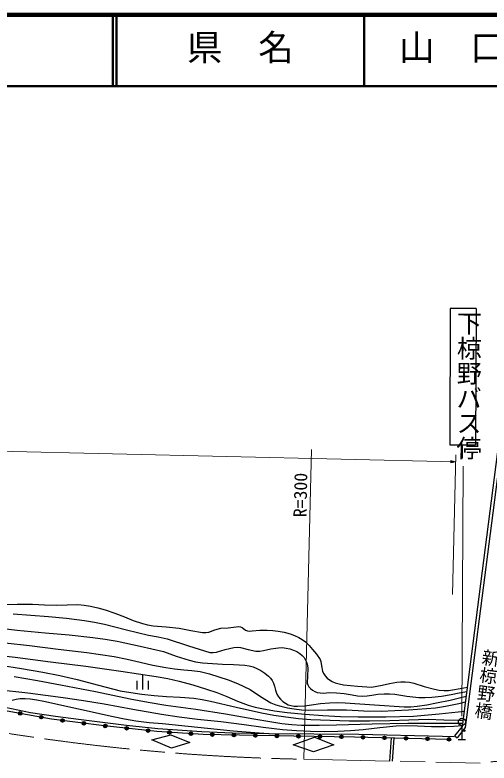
# Model space of a CAD drawing. Units: millimetres, scale not verified. Extents: x 40000 to 680000, y 20000 to 380000.
# Drawn here: x 284001 to 350522, y 274999 to 380000 of the extents above; entities that cross this region are included whole.
import ezdxf
from ezdxf.enums import TextEntityAlignment as Align

# ---------------------------------------------------------------- set-up
doc = ezdxf.new("R2010")
doc.units = ezdxf.units.MM
doc.header["$LTSCALE"] = 1000
doc.linetypes.add('CHAIN', pattern=[18.5, 12, -1.5, 3.5, -1.5])
for name, color, linetype, lineweight in [('M-BGD', 7, 'Continuous', 25), ('M-BMK', 2, 'CHAIN', 13), ('M-STR-HTXT', 7, 'Continuous', 13), ('M-STR-STRC', 7, 'Continuous', 25), ('M-TTL', 2, 'Continuous', 140), ('M-TTL-LINE', 7, 'Continuous', 50), ('M-TTL-TXT', 7, 'Continuous', 13)]:
    doc.layers.add(name, color=color, linetype=linetype, lineweight=lineweight)
doc.layers.add('M-BGD-HTXT', color=7, linetype='Continuous')
doc.styles.add('@ＭＳ ゴシック', font='')
doc.styles.add('ＭＳ ゴシック', font='')
doc.styles.get('@ＭＳ ゴシック').set_extended_font_data('@MS Gothic')
doc.styles.get('ＭＳ ゴシック').set_extended_font_data('MS Gothic')

# ---------------------------------------------------------------- blocks, each defined once
blk = doc.blocks.new('BUHIN3')
at = {"color": 7, "linetype": 'Continuous', "lineweight": 25}
for radius in [99.5, 3]:
    blk.add_circle((0, 0), radius, dxfattribs=at)

msp = doc.modelspace()

# ---------------------------------------------------------------- linework, layer by layer
at = {"layer": 'M-BGD'}
for p, q in [((346803, 280146), (356991, 359754)), ((357385, 359684), (347185, 279984)), ((282172, 297268), (284312, 297305)), ((284312, 297305), (286448, 297281)), ((286448, 297281), (288130, 297183)), ((288130, 297183), (289812, 297146)), ((289812, 297146), (291309, 297223)), ((291309, 297223), (292804, 297239)), ((292804, 297239), (293708, 297154)), ((293708, 297154), (294616, 297007)), ((294616, 297007), (295634, 296791)), ((295634, 296791), (296646, 296513)), ((296646, 296513), (298006, 296043)), ((283726, 295936), (288707, 295558)), ((288707, 295558), (291231, 295313)), ((291231, 295313), (293762, 295006)), ((298006, 296043), (299354, 295513)), ((299354, 295513), (300604, 295025)), ((280393, 294106), (284317, 293667)), ((293762, 295006), (295171, 294779)), ((295171, 294779), (296579, 294492)), ((296579, 294492), (299663, 293695)), ((300604, 295025), (301874, 294594)), ((301874, 294594), (302618, 294407)), ((302618, 294407), (303372, 294280)), ((303372, 294280), (305201, 294124)), ((305201, 294124), (307033, 293907)), ((313933, 293998), (315034, 294121)), ((315034, 294121), (315349, 294146)), ((315349, 294146), (315654, 294109)), ((315654, 294109), (315898, 294000)), ((284317, 293667), (288260, 293287)), ((288260, 293287), (291599, 292995)), ((291599, 292995), (294939, 292643)), ((299663, 293695), (302760, 292958)), ((302760, 292958), (304078, 292736)), ((307033, 293907), (308668, 293580)), ((308668, 293580), (310324, 293312)), ((310324, 293312), (310768, 293310)), ((310768, 293310), (311213, 293369)), ((311213, 293369), (312043, 293684)), ((312043, 293684), (312888, 293941)), ((312888, 293941), (313933, 293998)), ((315898, 294000), (316130, 293826)), ((316130, 293826), (316356, 293657)), ((316356, 293657), (316610, 293543)), ((316610, 293543), (316932, 293510)), ((316932, 293510), (317271, 293538)), ((317271, 293538), (318347, 293628)), ((318347, 293628), (319404, 293658)), ((319404, 293658), (320168, 293624)), ((320168, 293624), (320932, 293529)), ((320932, 293529), (321773, 293363)), ((321773, 293363), (322605, 293137)), ((322605, 293137), (323233, 292909)), ((294939, 292643), (296639, 292405)), ((296639, 292405), (298330, 292108)), ((298330, 292108), (301583, 291412)), ((304078, 292736), (305379, 292455)), ((305379, 292455), (308356, 291450)), ((323233, 292909), (323842, 292623)), ((323842, 292623), (324313, 292342)), ((324313, 292342), (324755, 292007)), ((324755, 292007), (325265, 291500)), ((282618, 291884), (286064, 291510)), ((286064, 291510), (290057, 290972)), ((290057, 290972), (294070, 290493)), ((301583, 291412), (304822, 290656)), ((308356, 291450), (311355, 290502)), ((312261, 290572), (313478, 290928)), ((313478, 290928), (314729, 291230)), ((314729, 291230), (315176, 291262)), ((315176, 291262), (315628, 291233)), ((315628, 291233), (316714, 290946)), ((316714, 290946), (317820, 290717)), ((318872, 290773), (319909, 291010)), ((319909, 291010), (320974, 291190)), ((320974, 291190), (321517, 291194)), ((321517, 291194), (322060, 291137)), ((322060, 291137), (322576, 291023)), ((322576, 291023), (323091, 290847)), ((325265, 291500), (325738, 290943)), ((325738, 290943), (326302, 290259)), ((280131, 290318), (284032, 289846)), ((284032, 289846), (288981, 289218)), ((294070, 290493), (296005, 290254)), ((296005, 290254), (297928, 289956)), ((297928, 289956), (299758, 289582)), ((304822, 290656), (306614, 290012)), ((306614, 290012), (308425, 289426)), ((311355, 290502), (311811, 290507)), ((311811, 290507), (312261, 290572)), ((317820, 290717), (318342, 290715)), ((318342, 290715), (318872, 290773)), ((323091, 290847), (323540, 290635)), ((323540, 290635), (323968, 290367)), ((323968, 290367), (324288, 290100)), ((324288, 290100), (324561, 289795)), ((326302, 290259), (326808, 289549)), ((281984, 288754), (284937, 288291)), ((288981, 289218), (293939, 288588)), ((299758, 289582), (301587, 289145)), ((301587, 289145), (303361, 288739)), ((308425, 289426), (309354, 289225)), ((309354, 289225), (310305, 289082)), ((310305, 289082), (311708, 288958)), ((311708, 288958), (313119, 288894)), ((313119, 288894), (314689, 288853)), ((314689, 288853), (316271, 288750)), ((324561, 289795), (324779, 289453)), ((324779, 289453), (324949, 289070)), ((324949, 289070), (325056, 288672)), ((326808, 289549), (326926, 289241)), ((326926, 289241), (326990, 288904)), ((326990, 288904), (327047, 288386)), ((284937, 288291), (287889, 287767)), ((287889, 287767), (290309, 287280)), ((293939, 288588), (298870, 287886)), ((298870, 287886), (303810, 287159)), ((303361, 288739), (305155, 288390)), ((305155, 288390), (306410, 288203)), ((306410, 288203), (307674, 288076)), ((307674, 288076), (308835, 287991)), ((308835, 287991), (309984, 287846)), ((309984, 287846), (311309, 287503)), ((316271, 288750), (316852, 288650)), ((316852, 288650), (317427, 288489)), ((317427, 288489), (317960, 288269)), ((317960, 288269), (318481, 287988)), ((318481, 287988), (319051, 287604)), ((325107, 288246), (325031, 287219)), ((325056, 288672), (325107, 288246)), ((327047, 288386), (327165, 287867)), ((327165, 287867), (327322, 287528)), ((283878, 287140), (287140, 286599)), ((290309, 287280), (292716, 286734)), ((292716, 286734), (295735, 285916)), ((301914, 287310), (301914, 285310)), ((303810, 287159), (305438, 286846)), ((305438, 286846), (307053, 286473)), ((311309, 287503), (312627, 287099)), ((312627, 287099), (313931, 286658)), ((313931, 286658), (315217, 286159)), ((319051, 287604), (319587, 287170)), ((319587, 287170), (319860, 286906)), ((319860, 286906), (320088, 286602)), ((325031, 287219), (325017, 286231)), ((327322, 287528), (327533, 287217)), ((327533, 287217), (327810, 286918)), ((327810, 286918), (328132, 286660)), ((328132, 286660), (328522, 286434)), ((287140, 286599), (290393, 285998)), ((290393, 285998), (295284, 285018)), ((295735, 285916), (298776, 285155)), ((301114, 286515), (301114, 285315)), ((302714, 286515), (302714, 285315)), ((307053, 286473), (308963, 285958)), ((308963, 285958), (310859, 285384)), ((315217, 286159), (316125, 285761)), ((316125, 285761), (317016, 285305)), ((320088, 286602), (320269, 286214)), ((320269, 286214), (320398, 285795)), ((320398, 285795), (320550, 285216)), ((325017, 286231), (325102, 285964)), ((325102, 285964), (325249, 285706)), ((325249, 285706), (325482, 285438)), ((328522, 286434), (328941, 286261)), ((328941, 286261), (329516, 286098)), ((329516, 286098), (330111, 285993)), ((330111, 285993), (332065, 285799)), ((332065, 285799), (334033, 285664)), ((334033, 285664), (334777, 285767)), ((334777, 285767), (335529, 285933)), ((335529, 285933), (336541, 286178)), ((336541, 286178), (337575, 286366)), ((337575, 286366), (338163, 286415)), ((338163, 286415), (338757, 286405)), ((338757, 286405), (339356, 286328)), ((339356, 286328), (339950, 286190)), ((339950, 286190), (341411, 285744)), ((341411, 285744), (342875, 285360)), ((346462, 285467), (347510, 285670)), ((280859, 285421), (285809, 284832)), ((285809, 284832), (290767, 284217)), ((295284, 285018), (300181, 284017)), ((298776, 285155), (300281, 284879)), ((300281, 284879), (301797, 284663)), ((301797, 284663), (303522, 284482)), ((310859, 285384), (312307, 284891)), ((312307, 284891), (313746, 284338)), ((317016, 285305), (318451, 284357)), ((320550, 285216), (320761, 284657)), ((320761, 284657), (320975, 284293)), ((325482, 285438), (325755, 285214)), ((325755, 285214), (326070, 285035)), ((326070, 285035), (326418, 284909)), ((326418, 284909), (326831, 284838)), ((326831, 284838), (327249, 284828)), ((327249, 284828), (328180, 284881)), ((328180, 284881), (329114, 284873)), ((329114, 284873), (330202, 284747)), ((330202, 284747), (331299, 284558)), ((331299, 284558), (332044, 284437)), ((334064, 284506), (334936, 284646)), ((334936, 284646), (335811, 284725)), ((335811, 284725), (336560, 284732)), ((336560, 284732), (337319, 284678)), ((337319, 284678), (338995, 284406)), ((342875, 285360), (343548, 285241)), ((343548, 285241), (344228, 285182)), ((343851, 284408), (345200, 284629)), ((344228, 285182), (344817, 285189)), ((344817, 285189), (345412, 285258)), ((345200, 284629), (346310, 284834)), ((345412, 285258), (346462, 285467)), ((346310, 284834), (347430, 285046)), ((283612, 283839), (284171, 283971)), ((284171, 283971), (284736, 284043)), ((284736, 284043), (285426, 284068)), ((285426, 284068), (286111, 284033)), ((286111, 284033), (287081, 283891)), ((287081, 283891), (288039, 283690)), ((288039, 283690), (292901, 282614)), ((290767, 284217), (293634, 283783)), ((293634, 283783), (296501, 283287)), ((300181, 284017), (302674, 283543)), ((302674, 283543), (305177, 283128)), ((303522, 284482), (305262, 284360)), ((305262, 284360), (307193, 284254)), ((307193, 284254), (309113, 284088)), ((309113, 284088), (310287, 283917)), ((310287, 283917), (311450, 283686)), ((311450, 283686), (315017, 282832)), ((313746, 284338), (315235, 283694)), ((315235, 283694), (316743, 283109)), ((318451, 284357), (319922, 283459)), ((320975, 284293), (321245, 283955)), ((321245, 283955), (321577, 283644)), ((321577, 283644), (321944, 283382)), ((332044, 284437), (332788, 284377)), ((332788, 284377), (333421, 284411)), ((333421, 284411), (334064, 284506)), ((338995, 284406), (340682, 284193)), ((340682, 284193), (341581, 284189)), ((341581, 284189), (342491, 284246)), ((342491, 284246), (343851, 284408)), ((343159, 283438), (345048, 283829)), ((345048, 283829), (346921, 284278)), ((346528, 283417), (347243, 283589)), ((346921, 284278), (347133, 284334)), ((347133, 284334), (347346, 284389)), ((282620, 282830), (286186, 282113)), ((292901, 282614), (297772, 281534)), ((296501, 283287), (300518, 282540)), ((300518, 282540), (304549, 281851)), ((305177, 283128), (309364, 282542)), ((309364, 282542), (313549, 281896)), ((315017, 282832), (318605, 282035)), ((316743, 283109), (317686, 282847)), ((317686, 282847), (318647, 282643)), ((318647, 282643), (320411, 282349)), ((319922, 283459), (320588, 283186)), ((320588, 283186), (321289, 282965)), ((321289, 282965), (322222, 282747)), ((321944, 283382), (322320, 283192)), ((322222, 282747), (323174, 282587)), ((322320, 283192), (322717, 283059)), ((322717, 283059), (323177, 282979)), ((323174, 282587), (324189, 282477)), ((323177, 282979), (323645, 282960)), ((323645, 282960), (324622, 283045)), ((324189, 282477), (325217, 282426)), ((324622, 283045), (325613, 283192)), ((325217, 282426), (327876, 282468)), ((325613, 283192), (326869, 283352)), ((326869, 283352), (328121, 283451)), ((327876, 282468), (330532, 282450)), ((328121, 283451), (329222, 283485)), ((329222, 283485), (330330, 283458)), ((330330, 283458), (334470, 283148)), ((334470, 283148), (338622, 282896)), ((335397, 282265), (339206, 282473)), ((338622, 282896), (339539, 282905)), ((339206, 282473), (343007, 282741)), ((339539, 282905), (340452, 282974)), ((340452, 282974), (341804, 283175)), ((341804, 283175), (343159, 283438)), ((343007, 282741), (344418, 282968)), ((344418, 282968), (345820, 283254)), ((345820, 283254), (346528, 283417)), ((289141, 281172), (282410, 282379)), ((286186, 282113), (289680, 281559)), ((289680, 281559), (292903, 281135)), ((297772, 281534), (299365, 281206)), ((304549, 281851), (307062, 281485)), ((307062, 281485), (309591, 281178)), ((313549, 281896), (317503, 281184)), ((318605, 282035), (320305, 281720)), ((320305, 281720), (322024, 281463)), ((320411, 282349), (322190, 282114)), ((322024, 281463), (323772, 281268)), ((322190, 282114), (324703, 281862)), ((324703, 281862), (327220, 281669)), ((327220, 281669), (329684, 281545)), ((329684, 281545), (332149, 281480)), ((330532, 282450), (332965, 282327)), ((332149, 281480), (336039, 281503)), ((332965, 282327), (335397, 282265)), ((336039, 281503), (339927, 281587)), ((339927, 281587), (343505, 281923)), ((343505, 281923), (347076, 282280)), ((296496, 280221), (289141, 281172)), ((292903, 281135), (299644, 280300)), ((299365, 281206), (300981, 280935)), ((300981, 280935), (302836, 280701)), ((302836, 280701), (304704, 280526)), ((304704, 280526), (309660, 280027)), ((309591, 281178), (312870, 280834)), ((312870, 280834), (316142, 280431)), ((316142, 280431), (318833, 280046)), ((317503, 281184), (321469, 280531)), ((321469, 280531), (322840, 280400)), ((322840, 280400), (324218, 280330)), ((323772, 281268), (325536, 281133)), ((325536, 281133), (328231, 281000)), ((328231, 281000), (330925, 280927)), ((329131, 280343), (334115, 280479)), ((330925, 280927), (333752, 280917)), ((333752, 280917), (336580, 280968)), ((334115, 280479), (339110, 280599)), ((336580, 280968), (339286, 281085)), ((339110, 280599), (342978, 280614)), ((339286, 281085), (342001, 281142)), ((342001, 281142), (344199, 281048)), ((342978, 280614), (346858, 280576)), ((344199, 281048), (346396, 281015)), ((346396, 281015), (346656, 281021)), ((346656, 281021), (346916, 281029)), ((303885, 279416), (296496, 280221)), ((299644, 280300), (304068, 279842)), ((310397, 279013), (303885, 279416)), ((304068, 279842), (310244, 279442)), ((309660, 280027), (314629, 279532)), ((310244, 279442), (314539, 279254)), ((314629, 279532), (317065, 279310)), ((317065, 279310), (319516, 279129)), ((318833, 280046), (321531, 279722)), ((321531, 279722), (323492, 279572)), ((323492, 279572), (325457, 279483)), ((324218, 280330), (326670, 280306)), ((325457, 279483), (327384, 279449)), ((326670, 280306), (329131, 280343)), ((327384, 279449), (329311, 279475)), ((329311, 279475), (331078, 279552)), ((331078, 279552), (332850, 279690)), ((332850, 279690), (335181, 279985)), ((335181, 279985), (337512, 280220)), ((337512, 280220), (338999, 280245)), ((338999, 280245), (340499, 280210)), ((340499, 280210), (342432, 280144)), ((342432, 280144), (344362, 280139)), ((344362, 280139), (345590, 280187)), ((345590, 280187), (346816, 280254)), ((345730, 278805), (346803, 280146)), ((347185, 279984), (346042, 278555)), ((346723, 280270), (346723, 278297)), ((323129, 278757), (310397, 279013)), ((314539, 279254), (319692, 279124)), ((319692, 279124), (332254, 279037)), ((331653, 278648), (323129, 278757)), ((344898, 278318), (331653, 278648)), ((332254, 279037), (343992, 278749)), ((343992, 278749), (345642, 278746)), ((345730, 278805), (346042, 278555)), ((346213, 278297), (347225, 278297))]:
    msp.add_line(p, q, dxfattribs=at)
for centre, radius in [((284727, 281963), 249), ((284727, 281963), 220), ((284727, 281963), 191), ((284727, 281963), 161), ((284727, 281963), 132), ((284727, 281963), 97.5), ((284727, 281963), 67.5), ((284727, 281963), 38.7), ((284727, 281963), 7.5), ((287698, 281431), 249), ((287698, 281431), 220), ((287698, 281431), 191), ((287698, 281431), 161), ((287698, 281431), 132), ((287698, 281431), 97.5), ((287698, 281431), 67.5), ((287698, 281431), 38.7), ((287698, 281431), 7.5), ((290681, 280973), 249), ((290681, 280973), 220), ((290681, 280973), 191), ((290681, 280973), 161), ((290681, 280973), 132), ((290681, 280973), 97.5), ((290681, 280973), 67.5), ((290681, 280973), 38.7), ((290681, 280973), 7.5), ((293674, 280586), 249), ((293674, 280586), 220), ((293674, 280586), 191), ((293674, 280586), 161), ((293674, 280586), 132), ((293674, 280586), 97.5), ((293674, 280586), 67.5), ((293674, 280586), 38.7), ((293674, 280586), 7.5), ((296668, 280202), 249), ((296668, 280202), 220), ((296668, 280202), 191), ((296668, 280202), 161), ((346723, 280772), 502), ((296668, 280202), 132), ((296668, 280202), 97.5), ((296668, 280202), 67.5), ((296668, 280202), 38.7), ((296668, 280202), 7.5), ((299668, 279875), 249), ((299668, 279875), 220), ((299668, 279875), 191), ((299668, 279875), 161), ((299668, 279875), 132), ((299668, 279875), 97.5), ((299668, 279875), 67.5), ((299668, 279875), 38.7), ((299668, 279875), 7.5), ((302669, 279548), 249), ((302669, 279548), 220), ((302669, 279548), 191), ((302669, 279548), 161), ((302669, 279548), 132), ((302669, 279548), 97.5), ((302669, 279548), 67.5), ((302669, 279548), 38.7), ((302669, 279548), 7.5), ((305677, 279305), 249), ((305677, 279305), 220), ((305677, 279305), 191), ((305677, 279305), 161), ((305677, 279305), 132), ((305677, 279305), 97.5), ((305677, 279305), 67.5), ((305677, 279305), 38.7), ((305677, 279305), 7.5), ((308689, 279119), 249), ((308689, 279119), 220), ((308689, 279119), 191), ((308689, 279119), 161), ((308689, 279119), 132), ((308689, 279119), 97.5), ((308689, 279119), 67.5), ((308689, 279119), 38.7), ((308689, 279119), 7.5), ((311704, 278987), 249), ((311704, 278987), 220), ((311704, 278987), 191), ((311704, 278987), 161), ((311704, 278987), 132), ((311704, 278987), 97.5), ((311704, 278987), 67.5), ((311704, 278987), 38.7), ((311704, 278987), 7.5), ((314722, 278926), 249), ((314722, 278926), 220), ((314722, 278926), 191), ((314722, 278926), 161), ((314722, 278926), 132), ((314722, 278926), 97.5), ((314722, 278926), 67.5), ((314722, 278926), 38.7), ((314722, 278926), 7.5), ((317739, 278866), 249), ((317739, 278866), 220), ((317739, 278866), 191), ((317739, 278866), 161), ((317739, 278866), 132), ((317739, 278866), 97.5), ((317739, 278866), 67.5), ((317739, 278866), 38.7), ((317739, 278866), 7.5), ((320757, 278805), 249), ((320757, 278805), 220), ((320757, 278805), 191), ((320757, 278805), 161), ((320757, 278805), 132), ((320757, 278805), 97.5), ((320757, 278805), 67.5), ((320757, 278805), 38.7), ((320757, 278805), 7.5), ((323775, 278749), 249), ((323775, 278749), 220), ((323775, 278749), 191), ((323775, 278749), 161), ((323775, 278749), 132), ((323775, 278749), 97.5), ((323775, 278749), 67.5), ((323775, 278749), 38.7), ((323775, 278749), 7.5), ((326793, 278710), 249), ((326793, 278710), 220), ((326793, 278710), 191), ((326793, 278710), 161), ((326793, 278710), 132), ((326793, 278710), 97.5), ((326793, 278710), 67.5), ((326793, 278710), 38.7), ((326793, 278710), 7.5), ((329811, 278671), 249), ((329811, 278671), 220), ((329811, 278671), 191), ((329811, 278671), 161), ((329811, 278671), 132), ((329811, 278671), 97.5), ((329811, 278671), 67.5), ((329811, 278671), 38.7), ((329811, 278671), 7.5), ((332829, 278618), 249), ((332829, 278618), 220), ((332829, 278618), 191), ((332829, 278618), 161), ((332829, 278618), 132), ((332829, 278618), 97.5), ((332829, 278618), 67.5), ((332829, 278618), 38.7), ((332829, 278618), 7.5), ((335846, 278543), 249), ((335846, 278543), 220), ((335846, 278543), 191), ((335846, 278543), 161), ((335846, 278543), 132), ((335846, 278543), 97.5), ((335846, 278543), 67.5), ((335846, 278543), 38.7), ((335846, 278543), 7.5), ((338863, 278468), 249), ((338863, 278468), 220), ((338863, 278468), 191), ((338863, 278468), 161), ((338863, 278468), 132), ((338863, 278468), 97.5), ((338863, 278468), 67.5), ((338863, 278468), 38.7), ((338863, 278468), 7.5), ((341881, 278393), 249), ((341881, 278393), 220), ((341881, 278393), 191), ((341881, 278393), 161), ((341881, 278393), 132), ((341881, 278393), 97.5), ((341881, 278393), 67.5), ((341881, 278393), 38.7), ((341881, 278393), 7.5), ((344898, 278318), 249), ((344898, 278318), 220), ((344898, 278318), 191), ((344898, 278318), 161), ((344898, 278318), 132), ((344898, 278318), 97.5), ((344898, 278318), 67.5), ((344898, 278318), 38.7), ((344898, 278318), 7.5)]:
    msp.add_circle(centre, radius, dxfattribs=at)
at = {"layer": 'M-BMK'}
msp.add_line((324547, 275534), (349273, 274999), dxfattribs=at)
for centre, radius, start, end in [((329823, 575488), 300000, 258.48248, 268.99217), ((377207, 16504), 260000, 92.08475, 96.16776)]:
    msp.add_arc(centre, radius, start, end, dxfattribs=at)
at = {"layer": 'M-STR-HTXT'}
for p, q in [((104940, 322958), (345818, 317266)), ((324547, 275534), (325613, 319013)), ((345842, 318266), (345379, 298656)), ((345172, 317444), (345165, 317119)), ((345165, 317119), (345818, 317266)), ((345818, 317266), (345172, 317444)), ((345182, 317143), (345188, 317419)), ((345752, 317268), (345182, 317143)), ((345188, 317419), (345750, 317268)), ((345206, 317167), (345212, 317394)), ((345685, 317269), (345206, 317167)), ((345212, 317394), (345685, 317269)), ((345231, 317191), (345236, 317369)), ((345620, 317271), (345231, 317191)), ((345236, 317369), (345620, 317271)), ((345256, 317215), (345259, 317345)), ((345554, 317273), (345256, 317215)), ((345259, 317345), (345554, 317273)), ((345281, 317238), (345283, 317320)), ((345489, 317274), (345281, 317238)), ((345283, 317320), (345489, 317274)), ((345306, 317262), (345307, 317295)), ((345422, 317276), (345306, 317262)), ((345307, 317295), (345422, 317276)), ((345307, 317278), (345422, 317276)), ((346705, 281594), (346887, 316653))]:
    msp.add_line(p, q, dxfattribs=at)
at = {"layer": 'M-STR-STRC'}
for p, q in [((345078, 338811), (345019, 319653)), ((348702, 338800), (345078, 338811)), ((348702, 338800), (348644, 319642)), ((345019, 319653), (348644, 319642)), ((346762, 319648), (346756, 317806)), ((303189, 278266), (305879, 278951)), ((305946, 277097), (303189, 278266)), ((305879, 278951), (308519, 277882)), ((323048, 277547), (326051, 278609)), ((326051, 278609), (328724, 277566)), ((336774, 278520), (336547, 275274)), ((337173, 278492), (336946, 275247)), ((308519, 277882), (305946, 277097)), ((325868, 276559), (323048, 277547)), ((328724, 277566), (325868, 276559))]:
    msp.add_line(p, q, dxfattribs=at)
at = {"layer": 'M-TTL'}
msp.add_line((680000, 380000), (40000, 380000), dxfattribs=at)
at = {"layer": 'M-TTL-LINE'}
for p, q in [((297750, 380000), (297750, 370000)), ((298250, 380000), (298250, 370000)), ((333000, 380000), (333000, 370000)), ((40000, 370000), (680000, 370000))]:
    msp.add_line(p, q, dxfattribs=at)

# ---------------------------------------------------------------- block references
at = {"layer": 'M-BGD', "rotation": 288}
msp.add_blockref('BUHIN3', (347037, 279539), dxfattribs=at)

# ---------------------------------------------------------------- texts
at = {"layer": 'M-BGD-HTXT', "style": '@ＭＳ ゴシック'}
msp.add_text('新椋野橋', height=1833, rotation=262.4, dxfattribs=at).set_placement((349458, 291179), align=Align.BOTTOM_LEFT)
at = {"layer": 'M-STR-HTXT', "style": 'ＭＳ ゴシック'}
msp.add_text('R=300', height=1833, rotation=88.8, dxfattribs=at).set_placement((325453, 309470), align=Align.BOTTOM_LEFT)
at = {"layer": 'M-STR-STRC', "style": '@ＭＳ ゴシック'}
msp.add_text('下椋野バス停', height=2566, rotation=269.8, dxfattribs=at).set_placement((345678, 338482), align=Align.BOTTOM_LEFT)
at = {"layer": 'M-TTL-TXT', "style": 'ＭＳ ゴシック'}
for s, p in [('県\u3000名', (308125, 372500)), ('山\u3000口\u3000県', (337875, 372500))]:
    msp.add_text(s, height=3666, dxfattribs=at).set_placement(p, align=Align.BOTTOM_LEFT)

doc.saveas('drawing.dxf')
